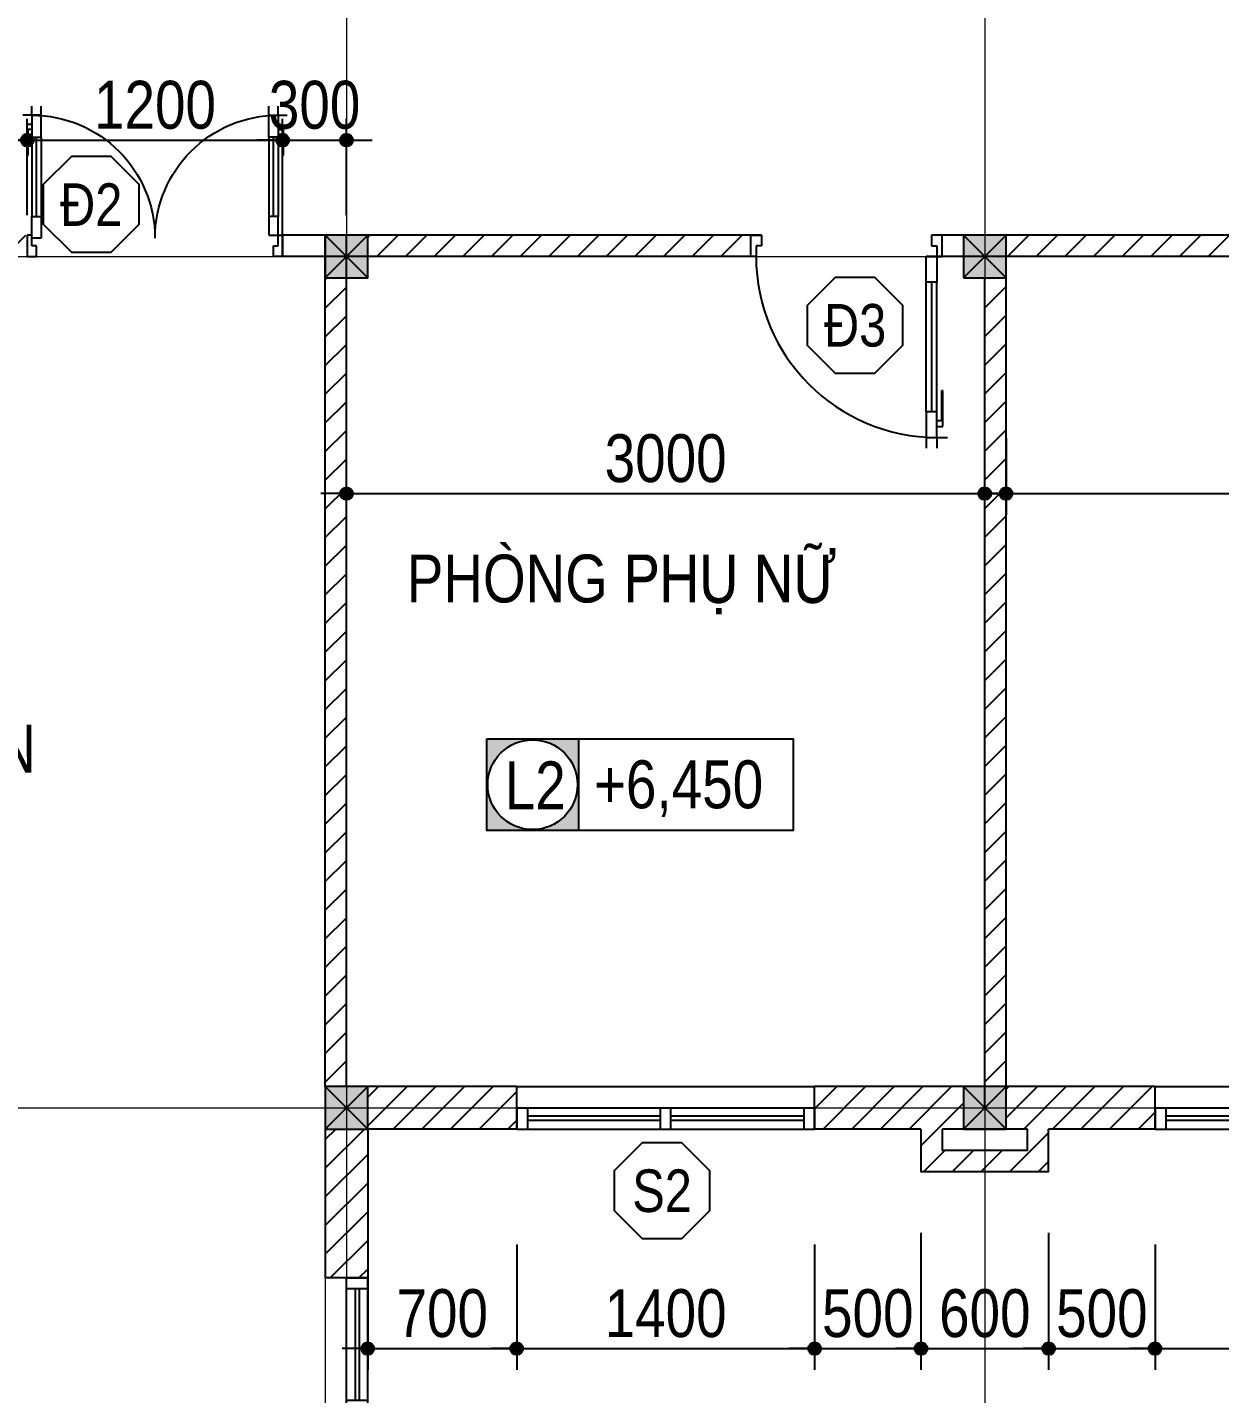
# Model space of a CAD drawing. Header units: millimetres. Extents: x 2916 to 42961, y 1553 to 20294.
# Drawn here: x 12144 to 17748, y 7912 to 14333 of the extents above; entities that cross this region are included whole.
import ezdxf
from ezdxf.enums import TextEntityAlignment as Align

# ---------------------------------------------------------------- set-up
doc = ezdxf.new("R2010")
doc.units = ezdxf.units.MM
doc.linetypes.add('ACAD_ISO10W100', pattern=[18, 12, -3, 0, -3])
for name, color, linetype in [('009', 251, 'Continuous'), ('DIM', 1, 'Continuous'), ('DOOR', 20, 'Continuous'), ('MEDIUM', 2, 'Continuous'), ('TAGS', 60, 'Continuous'), ('TEXT', 7, 'Continuous'), ('TUONG', 131, 'Continuous'), ('WALL', 4, 'Continuous')]:
    doc.layers.add(name, color=color, linetype=linetype)
doc.layers.add('NET-THAY', color=2, linetype='Continuous', lineweight=13)
doc.layers.add('TRUC', color=24, linetype='Continuous', lineweight=0)
doc.styles.add('1', font='', dxfattribs={"height": 250})
doc.styles.add('HEL-CONDENSE', font='')
doc.styles.add('VNI-HELVE-CONDENSEN', font='')
doc.styles.get('1').set_extended_font_data('VNI-Helve-Condense')
doc.styles.get('HEL-CONDENSE').set_extended_font_data('VNI-Helve-Condense')
doc.styles.get('VNI-HELVE-CONDENSEN').set_extended_font_data('VNI-Helve-Condense')
doc.dimstyles.new('D100', dxfattribs={"dimtxt": 225, "dimasz": 1.2, "dimexe": 100, "dimexo": 0, "dimgap": 50, "dimtad": 1, "dimdec": 0, "dimzin": 13, "dimdsep": 46, "dimtxsty": 'HEL-CONDENSE', "dimblk": 'D50', "dimcen": 0, "dimclrd": 1, "dimclre": 1, "dimclrt": 7, "dimadec": 0, "dimazin": 0, "dimtfac": 1, "dimtdec": 0, "dimtmove": 0, "dimatfit": 3, "dimldrblk": 'D50', "dimfxl": 1, "dimtolj": 1, "dimtzin": 13, "dimarcsym": 0})

# ---------------------------------------------------------------- blocks, each defined once
blk = doc.blocks.new('A$C6E0044D6')
at = {"layer": 'DOOR'}
for p, q in [((-25, 925), (-25, 975)), ((25, 925), (25, 975)), ((-25, 925), (-75, 925)), ((25, 925), (-25, 925)), ((-25, 925), (-25, 805)), ((25, 805), (25, 925)), ((-25, 874.1), (-53.3, 874.1)), ((-53.3, 874.1), (-53.3, 704.5)), ((-25, 845.9), (-47.6, 845.9)), ((-47.6, 845.9), (-47.6, 704.5)), ((-25, 874.1), (-25, 845.9)), ((-25, 827.9), (-25, 195)), ((-25, 805), (25, 805)), ((0, 195), (0, 805)), ((25, 805), (25, 195)), ((-47.6, 704.5), (-53.3, 704.5)), ((-25, 195), (25, 195)), ((-25, 75), (-25, 195)), ((25, 195), (25, 75)), ((-25, 75), (-50, 75)), ((-50, 75), (-50, -25)), ((-25, 25), (-25, 75)), ((25, 75), (-25, 75)), ((825, 25), (825, 75)), ((825, 75), (850, 75)), ((850, 75), (850, -25)), ((0, 25), (-25, 25)), ((0, -25), (0, 25)), ((800, -25), (800, 25)), ((800, 25), (825, 25)), ((-50, -25), (0, -25)), ((850, -25), (800, -25))]:
    blk.add_line(p, q, dxfattribs=at)
at = {"layer": 'DOOR', "color": 251}
blk.add_arc((-25, 75), 850, 0, 90, dxfattribs=at)
blk = doc.blocks.new('s11')
at = {"layer": 'DOOR'}
for p, q in [((0, 0), (0, -100)), ((1400, 0), (0, 0)), ((50, 0), (50, -100)), ((1350, 0), (1350, -100)), ((1400, 0), (1400, -100)), ((1400, -100), (0, -100))]:
    blk.add_line(p, q, dxfattribs=at)
at = {"layer": 'DOOR', "linetype": 'ByBlock', "lineweight": -2}
for p, q in [((675, -100), (675, 0)), ((725, -100), (725, 0))]:
    blk.add_line(p, q, dxfattribs=at)
at = {"layer": 'DOOR', "color": 251}
for p, q in [((50, -40), (675, -40)), ((50, -60), (675, -60)), ((725, -40), (1350, -40)), ((725, -60), (1350, -60))]:
    blk.add_line(p, q, dxfattribs=at)
blk = doc.blocks.new('A$C1CA434F2')
at = {"layer": 'DOOR'}
for p, q in [((-289.1, -309.3), (-289.1, -409.3)), ((-289.1, -309.3), (2110.9, -309.3)), ((-239.1, -309.3), (-239.1, -409.3)), ((885.9, -309.3), (885.9, -409.3)), ((935.9, -309.3), (935.9, -409.3)), ((1486.2, -309.3), (1486.2, -409.3)), ((1536.2, -309.3), (1536.2, -409.3)), ((2060.9, -309.3), (2060.9, -409.3)), ((2110.9, -309.3), (2110.9, -409.3)), ((-289.1, -409.3), (2110.9, -409.3))]:
    blk.add_line(p, q, dxfattribs=at)
at = {"layer": 'DOOR', "linetype": 'ByBlock', "lineweight": -2}
for p, q in [((285.2, -409.3), (285.2, -309.3)), ((335.2, -409.3), (335.2, -309.3))]:
    blk.add_line(p, q, dxfattribs=at)
at = {"layer": 'DOOR', "color": 251}
for p, q in [((285.2, -349.3), (-239.1, -349.3)), ((285.2, -369.3), (-239.1, -369.3)), ((885.9, -349.3), (335.2, -349.3)), ((885.9, -369.3), (335.2, -369.3)), ((1486.2, -349.3), (935.9, -349.3)), ((1486.2, -369.3), (935.9, -369.3)), ((2060.9, -349.3), (1536.2, -349.3)), ((2060.9, -369.3), (1536.2, -369.3))]:
    blk.add_line(p, q, dxfattribs=at)
blk = doc.blocks.new('A$C225A2996')
at = {"layer": 'WALL'}
blk.add_hatch(color=4, dxfattribs=at).paths.add_polyline_path([(531.4, 81.6), (731.4, 81.6), (731.4, 281.6), (531.4, 281.6)])
at = {"layer": 'WALL', "color": 4}
for p, q in [((531.4, 281.6), (731.4, 81.6)), ((531.4, 81.6), (731.4, 281.6))]:
    blk.add_line(p, q, dxfattribs=at)
blk.add_lwpolyline([(531.4, 81.6), (731.4, 81.6), (731.4, 281.6), (531.4, 281.6)], close=True, dxfattribs=at)
blk = doc.blocks.new('KH-CUADI')
at = {"layer": 'TAGS'}
blk.add_lwpolyline([(-124.3, 300), (-300, 124.3), (-300, -124.3), (-124.3, -300), (124.3, -300), (300, -124.3), (300, 124.3), (124.3, 300)], close=True, dxfattribs=at)
at = {"layer": 'TAGS', "style": 'VNI-HELVE-CONDENSEN'}
blk.add_attdef('D', text='', height=300, dxfattribs=at).set_placement((0, 0), align=Align.MIDDLE)
blk = doc.blocks.new('A$C48B57989')
at = {"layer": 'DOOR'}
for p, q in [((-446, 752.5), (-403.1, 752.5)), ((-446, 652.5), (-446, 752.5)), ((-403.1, 752.5), (-403.1, 702.5)), ((711.1, 752.5), (711.1, 702.5)), ((754, 752.5), (711.1, 752.5)), ((754, 652.5), (754, 752.5)), ((-424.6, 652.5), (-446, 652.5)), ((-403.1, 702.5), (-424.6, 702.5)), ((-424.6, 702.5), (-424.6, 652.5)), ((-381.7, 666.8), (-424.6, 666.8)), ((-424.6, 666.8), (-424.6, 563.9)), ((-381.7, 563.9), (-381.7, 666.8)), ((689.7, 563.9), (689.7, 652.5)), ((689.7, 652.5), (732.6, 652.5)), ((711.1, 702.5), (732.6, 702.5)), ((732.6, 702.5), (732.6, 652.5)), ((732.6, 652.5), (754, 652.5)), ((732.6, 652.5), (732.6, 563.9)), ((-424.6, 563.9), (-381.7, 563.9)), ((-424.6, 171.4), (-424.6, 563.9)), ((-403.1, 563.9), (-403.1, 191)), ((-381.7, 191), (-381.7, 563.9)), ((689.7, 191), (689.7, 563.9)), ((732.6, 563.9), (689.7, 563.9)), ((711.1, 563.9), (711.1, 191)), ((732.6, 171.4), (732.6, 563.9)), ((-448.8, 131.8), (-448.8, 277.2)), ((-443.9, 277.2), (-448.8, 277.2)), ((-443.9, 156), (-443.9, 277.2)), ((752, 156), (752, 277.2)), ((752, 277.2), (756.8, 277.2)), ((756.8, 131.8), (756.8, 277.2)), ((-424.6, 131.8), (-448.8, 131.8)), ((-424.6, 156), (-443.9, 156)), ((-424.6, 191), (-381.7, 191)), ((-424.6, 88.2), (-424.6, 191)), ((-424.6, 131.8), (-424.6, 156)), ((-381.7, 191), (-381.7, 88.2)), ((732.6, 191), (689.7, 191)), ((689.7, 191), (689.7, 88.2)), ((732.6, 88.2), (732.6, 191)), ((732.6, 131.8), (732.6, 156)), ((732.6, 156), (752, 156)), ((732.6, 131.8), (756.8, 131.8)), ((-424.6, 88.2), (-467.4, 88.2)), ((-424.6, 88.2), (-424.6, 45.3)), ((-381.7, 88.2), (-424.6, 88.2)), ((-381.7, 88.2), (-381.7, 45.3)), ((689.7, 88.2), (689.7, 45.3)), ((689.7, 88.2), (732.6, 88.2)), ((732.6, 88.2), (732.6, 45.3)), ((732.6, 88.2), (775.4, 88.2))]:
    blk.add_line(p, q, dxfattribs=at)
at = {"layer": 'DOOR', "color": 251}
for centre, major_axis, start_param, end_param in [((-424.6, 666.8), (409.1, 409.1), 3.926991, 5.497787), ((732.6, 666.8), (-409.1, 409.1), 0.785398, 2.356194)]:
    blk.add_ellipse(centre, major_axis=major_axis, ratio=1, start_param=start_param, end_param=end_param, dxfattribs=at)
blk = doc.blocks.new('D50')
at = {"layer": 'DIM'}
blk.add_hatch(color=256, dxfattribs=at).paths.add_polyline_path([(25, 0, 1), (-25, 0, 1)])
blk.add_line((25, 0), (100, 0), dxfattribs=at)
blk.add_circle((0, 0), 25, dxfattribs=at)
blk = doc.blocks.new('*D281')
at = {"layer": 'DEFPOINTS', "color": 0, "transparency": 16777216}
for p in [(14444.4, 8613), (13744.4, 8455.5), (14444.4, 8123.8)]:
    blk.add_point(p, dxfattribs=at)
at = {"layer": 'DIM', "color": 1, "lineweight": -2, "transparency": 16777216}
for p, q in [((14444.4, 8613), (14444.4, 8023.8)), ((13744.4, 8455.5), (13744.4, 8023.8)), ((13745.6, 8123.8), (14443.2, 8123.8))]:
    blk.add_line(p, q, dxfattribs=at)
at = {"layer": 'DIM', "color": 1, "lineweight": -2, "transparency": 16777216, "xscale": 1.199999999999999, "yscale": 1.199999999999999, "zscale": 1.199999999999999, "rotation": 180}
blk.add_blockref('D50', (13744.4, 8123.8), dxfattribs=at)
at = {"layer": 'DIM', "color": 1, "lineweight": -2, "transparency": 16777216, "xscale": 1.199999999999999, "yscale": 1.199999999999999, "zscale": 1.199999999999999}
blk.add_blockref('D50', (14444.4, 8123.8), dxfattribs=at)
at = {"layer": 'DIM', "color": 7, "transparency": 16777216, "insert": (14094.4, 8288.7), "char_height": 225, "attachment_point": 5, "style": 'HEL-CONDENSE'}
blk.add_mtext('\\A1;700', dxfattribs=at)
blk = doc.blocks.new('*D282')
at = {"layer": 'DEFPOINTS', "color": 0, "transparency": 16777216}
for p in [(14444.4, 8613), (15844.4, 8613), (15844.4, 8123.8)]:
    blk.add_point(p, dxfattribs=at)
at = {"layer": 'DIM', "color": 1, "lineweight": -2, "transparency": 16777216}
for p, q in [((14444.4, 8613), (14444.4, 8023.8)), ((15844.4, 8613), (15844.4, 8023.8)), ((14445.6, 8123.8), (15843.2, 8123.8))]:
    blk.add_line(p, q, dxfattribs=at)
at = {"layer": 'DIM', "color": 1, "lineweight": -2, "transparency": 16777216, "xscale": 1.199999999999999, "yscale": 1.199999999999999, "zscale": 1.199999999999999, "rotation": 180}
blk.add_blockref('D50', (14444.4, 8123.8), dxfattribs=at)
at = {"layer": 'DIM', "color": 1, "lineweight": -2, "transparency": 16777216, "xscale": 1.199999999999999, "yscale": 1.199999999999999, "zscale": 1.199999999999999}
blk.add_blockref('D50', (15844.4, 8123.8), dxfattribs=at)
at = {"layer": 'DIM', "color": 7, "transparency": 16777216, "insert": (15144.4, 8288.7), "char_height": 225, "attachment_point": 5, "style": 'HEL-CONDENSE'}
blk.add_mtext('\\A1;1400', dxfattribs=at)
blk = doc.blocks.new('*D283')
at = {"layer": 'DEFPOINTS', "color": 0, "transparency": 16777216}
for p in [(15844.4, 8613), (16344.4, 8667), (16344.4, 8123.8)]:
    blk.add_point(p, dxfattribs=at)
at = {"layer": 'DIM', "color": 1, "lineweight": -2, "transparency": 16777216}
for p, q in [((15844.4, 8613), (15844.4, 8023.8)), ((16344.4, 8667), (16344.4, 8023.8)), ((15845.6, 8123.8), (16343.2, 8123.8))]:
    blk.add_line(p, q, dxfattribs=at)
at = {"layer": 'DIM', "color": 1, "lineweight": -2, "transparency": 16777216, "xscale": 1.199999999999999, "yscale": 1.199999999999999, "zscale": 1.199999999999999, "rotation": 180}
blk.add_blockref('D50', (15844.4, 8123.8), dxfattribs=at)
at = {"layer": 'DIM', "color": 1, "lineweight": -2, "transparency": 16777216, "xscale": 1.199999999999999, "yscale": 1.199999999999999, "zscale": 1.199999999999999}
blk.add_blockref('D50', (16344.4, 8123.8), dxfattribs=at)
at = {"layer": 'DIM', "color": 7, "transparency": 16777216, "insert": (16094.4, 8288.7), "char_height": 225, "attachment_point": 5, "style": 'HEL-CONDENSE'}
blk.add_mtext('\\A1;500', dxfattribs=at)
blk = doc.blocks.new('*D284')
at = {"layer": 'DEFPOINTS', "color": 0, "transparency": 16777216}
for p in [(16344.4, 8667), (16944.4, 8667), (16944.4, 8123.8)]:
    blk.add_point(p, dxfattribs=at)
at = {"layer": 'DIM', "color": 1, "lineweight": -2, "transparency": 16777216}
for p, q in [((16344.4, 8667), (16344.4, 8023.8)), ((16944.4, 8667), (16944.4, 8023.8)), ((16345.6, 8123.8), (16943.2, 8123.8))]:
    blk.add_line(p, q, dxfattribs=at)
at = {"layer": 'DIM', "color": 1, "lineweight": -2, "transparency": 16777216, "xscale": 1.199999999999999, "yscale": 1.199999999999999, "zscale": 1.199999999999999, "rotation": 180}
blk.add_blockref('D50', (16344.4, 8123.8), dxfattribs=at)
at = {"layer": 'DIM', "color": 1, "lineweight": -2, "transparency": 16777216, "xscale": 1.199999999999999, "yscale": 1.199999999999999, "zscale": 1.199999999999999}
blk.add_blockref('D50', (16944.4, 8123.8), dxfattribs=at)
at = {"layer": 'DIM', "color": 7, "transparency": 16777216, "insert": (16644.4, 8288.7), "char_height": 225, "attachment_point": 5, "style": 'HEL-CONDENSE'}
blk.add_mtext('\\A1;600', dxfattribs=at)
blk = doc.blocks.new('*D285')
at = {"layer": 'DEFPOINTS', "color": 0, "transparency": 16777216}
for p in [(16944.4, 8667), (17444.4, 8613), (17444.4, 8123.8)]:
    blk.add_point(p, dxfattribs=at)
at = {"layer": 'DIM', "color": 1, "lineweight": -2, "transparency": 16777216}
for p, q in [((16944.4, 8667), (16944.4, 8023.8)), ((17444.4, 8613), (17444.4, 8023.8)), ((16945.6, 8123.8), (17443.2, 8123.8))]:
    blk.add_line(p, q, dxfattribs=at)
at = {"layer": 'DIM', "color": 1, "lineweight": -2, "transparency": 16777216, "xscale": 1.199999999999999, "yscale": 1.199999999999999, "zscale": 1.199999999999999, "rotation": 180}
blk.add_blockref('D50', (16944.4, 8123.8), dxfattribs=at)
at = {"layer": 'DIM', "color": 1, "lineweight": -2, "transparency": 16777216, "xscale": 1.199999999999999, "yscale": 1.199999999999999, "zscale": 1.199999999999999}
blk.add_blockref('D50', (17444.4, 8123.8), dxfattribs=at)
at = {"layer": 'DIM', "color": 7, "transparency": 16777216, "insert": (17194.4, 8288.7), "char_height": 225, "attachment_point": 5, "style": 'HEL-CONDENSE'}
blk.add_mtext('\\A1;500', dxfattribs=at)
blk = doc.blocks.new('*D286')
at = {"layer": 'DEFPOINTS', "color": 0, "transparency": 16777216}
for p in [(17444.4, 8613), (18844.4, 8613), (18844.4, 8123.8)]:
    blk.add_point(p, dxfattribs=at)
at = {"layer": 'DIM', "color": 1, "lineweight": -2, "transparency": 16777216}
for p, q in [((17444.4, 8613), (17444.4, 8023.8)), ((18844.4, 8613), (18844.4, 8023.8)), ((17445.6, 8123.8), (18843.2, 8123.8))]:
    blk.add_line(p, q, dxfattribs=at)
at = {"layer": 'DIM', "color": 1, "lineweight": -2, "transparency": 16777216, "xscale": 1.199999999999999, "yscale": 1.199999999999999, "zscale": 1.199999999999999, "rotation": 180}
blk.add_blockref('D50', (17444.4, 8123.8), dxfattribs=at)
at = {"layer": 'DIM', "color": 1, "lineweight": -2, "transparency": 16777216, "xscale": 1.199999999999999, "yscale": 1.199999999999999, "zscale": 1.199999999999999}
blk.add_blockref('D50', (18844.4, 8123.8), dxfattribs=at)
at = {"layer": 'DIM', "color": 7, "transparency": 16777216, "insert": (18144.4, 8288.7), "char_height": 225, "attachment_point": 5, "style": 'HEL-CONDENSE'}
blk.add_mtext('\\A1;1400', dxfattribs=at)
blk = doc.blocks.new('*D316')
at = {"layer": 'DEFPOINTS', "color": 0, "transparency": 16777216}
for p in [(7744.4, 14208.8), (12144.4, 13802.2), (12144.4, 13449.5)]:
    blk.add_point(p, dxfattribs=at)
at = {"layer": 'DIM', "color": 1, "lineweight": -2, "transparency": 16777216}
for p, q in [((7744.4, 14208.8), (7744.4, 13702.2)), ((12144.4, 13449.5), (12144.4, 13902.2)), ((7745.6, 13802.2), (12143.2, 13802.2))]:
    blk.add_line(p, q, dxfattribs=at)
at = {"layer": 'DIM', "color": 1, "lineweight": -2, "transparency": 16777216, "xscale": 1.199999999999999, "yscale": 1.199999999999999, "zscale": 1.199999999999999, "rotation": 180}
blk.add_blockref('D50', (7744.4, 13802.2), dxfattribs=at)
at = {"layer": 'DIM', "color": 1, "lineweight": -2, "transparency": 16777216, "xscale": 1.199999999999999, "yscale": 1.199999999999999, "zscale": 1.199999999999999}
blk.add_blockref('D50', (12144.4, 13802.2), dxfattribs=at)
at = {"layer": 'DIM', "color": 7, "transparency": 16777216, "insert": (9944.4, 13967.1), "char_height": 225, "attachment_point": 5, "style": 'HEL-CONDENSE'}
blk.add_mtext('\\A1;4400', dxfattribs=at)
blk = doc.blocks.new('*D317')
at = {"layer": 'DEFPOINTS', "color": 0, "transparency": 16777216}
for p in [(13344.4, 13802.2), (12144.4, 13449.5), (13344.4, 13349.5)]:
    blk.add_point(p, dxfattribs=at)
at = {"layer": 'DIM', "color": 1, "lineweight": -2, "transparency": 16777216}
for p, q in [((12144.4, 13449.5), (12144.4, 13902.2)), ((13344.4, 13349.5), (13344.4, 13902.2)), ((12145.6, 13802.2), (13343.2, 13802.2))]:
    blk.add_line(p, q, dxfattribs=at)
at = {"layer": 'DIM', "color": 1, "lineweight": -2, "transparency": 16777216, "xscale": 1.199999999999999, "yscale": 1.199999999999999, "zscale": 1.199999999999999, "rotation": 180}
blk.add_blockref('D50', (12144.4, 13802.2), dxfattribs=at)
at = {"layer": 'DIM', "color": 1, "lineweight": -2, "transparency": 16777216, "xscale": 1.199999999999999, "yscale": 1.199999999999999, "zscale": 1.199999999999999}
blk.add_blockref('D50', (13344.4, 13802.2), dxfattribs=at)
at = {"layer": 'DIM', "color": 7, "transparency": 16777216, "insert": (12744.4, 13967.1), "char_height": 225, "attachment_point": 5, "style": 'HEL-CONDENSE'}
blk.add_mtext('\\A1;1200', dxfattribs=at)
blk = doc.blocks.new('*D333')
at = {"layer": 'DEFPOINTS', "color": 0, "transparency": 16777216}
for p in [(13644.4, 13802.2), (13344.4, 13449.5), (13644.4, 13449.5)]:
    blk.add_point(p, dxfattribs=at)
at = {"layer": 'DIM', "color": 1, "lineweight": -2, "transparency": 16777216}
for p, q in [((13344.4, 13449.5), (13344.4, 13902.2)), ((13644.4, 13449.5), (13644.4, 13902.2)), ((13345.6, 13802.2), (13643.2, 13802.2))]:
    blk.add_line(p, q, dxfattribs=at)
at = {"layer": 'DIM', "color": 1, "lineweight": -2, "transparency": 16777216, "xscale": 1.199999999999999, "yscale": 1.199999999999999, "zscale": 1.199999999999999, "rotation": 180}
blk.add_blockref('D50', (13344.4, 13802.2), dxfattribs=at)
at = {"layer": 'DIM', "color": 1, "lineweight": -2, "transparency": 16777216, "xscale": 1.199999999999999, "yscale": 1.199999999999999, "zscale": 1.199999999999999}
blk.add_blockref('D50', (13644.4, 13802.2), dxfattribs=at)
at = {"layer": 'DIM', "color": 7, "transparency": 16777216, "insert": (13494.4, 13967.1), "char_height": 225, "attachment_point": 5, "style": 'HEL-CONDENSE'}
blk.add_mtext('\\A1;300', dxfattribs=at)
blk = doc.blocks.new('A$C27B14CF0')
at = {"layer": 'TAGS', "ltscale": 1000}
h = blk.add_hatch(color=8, dxfattribs=at)
h.paths.add_polyline_path([(249.9, 243.1), (-182.1, 243.1), (-182.1, -188.9), (249.9, -188.9)])
h.paths.add_polyline_path([(244.9, 27.1, -1), (-177.1, 27.1, -1)], flags=16)
blk.add_line((249.9, 243.1), (249.9, -188.9), dxfattribs=at)
blk.add_lwpolyline([(-182.1, 243.1), (1257.9, 243.1), (1257.9, -188.9), (-182.1, -188.9)], close=True, dxfattribs=at)
blk.add_circle((33.9, 27.1), 211, dxfattribs=at)
at = {"layer": 'TAGS', "ltscale": 1000, "style": 'VNI-HELVE-CONDENSEN'}
for p in [(-44.3, -83.7), (379.3, -83.7)]:
    blk.add_attdef('S', p, '', height=225, dxfattribs=at)
blk = doc.blocks.new('*D267')
at = {"layer": 'DEFPOINTS', "color": 0, "transparency": 16777216}
for p in [(16644.4, 12141.5), (13644.4, 11950.5), (16644.4, 11950.5)]:
    blk.add_point(p, dxfattribs=at)
at = {"layer": 'DIM', "color": 1, "lineweight": -2, "transparency": 16777216}
for p, q in [((13644.4, 11950.5), (13644.4, 12241.5)), ((16644.4, 11950.5), (16644.4, 12241.5)), ((13645.6, 12141.5), (16643.2, 12141.5))]:
    blk.add_line(p, q, dxfattribs=at)
at = {"layer": 'DIM', "color": 1, "lineweight": -2, "transparency": 16777216, "xscale": 1.199999999999999, "yscale": 1.199999999999999, "zscale": 1.199999999999999, "rotation": 180}
blk.add_blockref('D50', (13644.4, 12141.5), dxfattribs=at)
at = {"layer": 'DIM', "color": 1, "lineweight": -2, "transparency": 16777216, "xscale": 1.199999999999999, "yscale": 1.199999999999999, "zscale": 1.199999999999999}
blk.add_blockref('D50', (16644.4, 12141.5), dxfattribs=at)
at = {"layer": 'DIM', "color": 7, "transparency": 16777216, "insert": (15144.4, 12306.4), "char_height": 225, "attachment_point": 5, "style": 'HEL-CONDENSE'}
blk.add_mtext('\\A1;3000', dxfattribs=at)
blk = doc.blocks.new('*D268')
at = {"layer": 'DEFPOINTS', "color": 0, "transparency": 16777216}
for p in [(16744.4, 12403.6), (22144.4, 12403.6), (22144.4, 12141.5)]:
    blk.add_point(p, dxfattribs=at)
at = {"layer": 'DIM', "color": 1, "lineweight": -2, "transparency": 16777216}
for p, q in [((16744.4, 12403.6), (16744.4, 12041.5)), ((22144.4, 12403.6), (22144.4, 12041.5)), ((16745.6, 12141.5), (22143.2, 12141.5))]:
    blk.add_line(p, q, dxfattribs=at)
at = {"layer": 'DIM', "color": 1, "lineweight": -2, "transparency": 16777216, "xscale": 1.199999999999999, "yscale": 1.199999999999999, "zscale": 1.199999999999999, "rotation": 180}
blk.add_blockref('D50', (16744.4, 12141.5), dxfattribs=at)
at = {"layer": 'DIM', "color": 1, "lineweight": -2, "transparency": 16777216, "xscale": 1.199999999999999, "yscale": 1.199999999999999, "zscale": 1.199999999999999}
blk.add_blockref('D50', (22144.4, 12141.5), dxfattribs=at)
at = {"layer": 'DIM', "color": 7, "transparency": 16777216, "insert": (19444.4, 12306.4), "char_height": 225, "attachment_point": 5, "style": 'HEL-CONDENSE'}
blk.add_mtext('\\A1;5400', dxfattribs=at)

msp = doc.modelspace()

# ---------------------------------------------------------------- hatches: boundary and pattern name
at = {"layer": '009'}
h = msp.add_hatch(dxfattribs=at)
h.set_pattern_fill('ANSI31', color=256, scale=30, style=0)
h.set_pattern_definition([(45, (-1295360.8, -325890.68), (-67.351921, 67.351921), [])])
h.paths.add_polyline_path([(12144.4, 13355.5), (7744.4, 13355.5), (7744.4, 13255.5), (12144.4, 13255.5)])
h.paths.add_polyline_path([(13644.4, 13155.5), (13544.4, 13155.5), (13544.4, 9355.5), (13644.4, 9355.5)])
h.paths.add_polyline_path([(15544.4, 13355.5), (13744.4, 13355.5), (13744.4, 13255.5), (15544.4, 13255.5)])
h.paths.add_polyline_path([(16744.4, 13155.5), (16644.4, 13155.5), (16644.4, 9355.5), (16744.4, 9355.5)])
h.paths.add_polyline_path([(20744.4, 13355.5), (16744.4, 13355.5), (16744.4, 13255.5), (17544.4, 13255.5), (20744.4, 13255.5)])
h.paths.add_polyline_path([(16544.4, 9355.5), (15844.4, 9355.5), (15844.4, 9155.5), (16344.4, 9155.5), (16344.4, 8955.5), (16944.4, 8955.5), (16944.4, 9155.5), (17444.4, 9155.5), (17444.4, 9355.5), (16744.4, 9355.5), (16744.4, 9255.5), (16744.4, 9155.5), (16844.4, 9155.5), (16844.4, 9055.5), (16444.4, 9055.5), (16444.4, 9155.5), (16544.4, 9155.5)])
h.paths.add_polyline_path([(14444.4, 9355.5), (13744.4, 9355.5), (13744.4, 9155.5), (14444.4, 9155.5)])
h.paths.add_polyline_path([(13744.4, 9155.5), (13544.4, 9155.5), (13544.4, 8455.5), (13744.4, 8455.5)])
h.paths.add_polyline_path([(13544.4, 5355.5), (12844.4, 5355.5), (12844.4, 5155.5), (13344.4, 5155.5), (13344.4, 4905.5), (13944.4, 4905.5), (13944.4, 5505.5), (13744.4, 5505.5), (13744.4, 6055.5), (13544.4, 6055.5), (13544.4, 5355.5), (13744.4, 5355.5), (13744.4, 5405.5), (13844.4, 5405.5), (13844.4, 5005.5), (13444.4, 5005.5), (13444.4, 5155.5), (13544.4, 5155.5)])
h.paths.add_polyline_path([(11444.4, 5355.5), (9944.4, 5355.5), (9944.4, 5155.5), (10394.4, 5155.5), (10394.4, 4955.5), (10994.4, 4955.5), (10994.4, 5155.5), (11444.4, 5155.5)])
h.paths.add_polyline_path([(10894.4, 5155.5), (10894.4, 5055.5), (10494.4, 5055.5), (10494.4, 5155.5)], flags=17)
h.paths.add_polyline_path([(7744.4, 6055.5), (7544.4, 6055.5), (7544.4, 5505.5), (7294.4, 5505.5), (7294.4, 4905.5), (7544.4, 4905.5), (8044.4, 4905.5), (8044.4, 5155.5), (8544.4, 5155.5), (8544.4, 5355.5), (8044.4, 5355.5), (7744.4, 5355.5), (7744.4, 5255.5), (7944.4, 5255.5), (7944.4, 5005.5), (7644.4, 5005.5), (7394.4, 5005.5), (7394.4, 5405.5), (7544.4, 5405.5), (7544.4, 5355.5), (7744.4, 5355.5)])
h.paths.add_polyline_path([(7744.4, 9155.5), (7544.4, 9155.5), (7544.4, 9055.5), (7394.4, 9055.5), (7394.4, 9455.5), (7544.4, 9455.5), (7544.4, 9355.5), (7744.4, 9355.5), (7744.4, 10055.5), (7544.4, 10055.5), (7544.4, 9555.5), (7294.4, 9555.5), (7294.4, 8955.5), (7544.4, 8955.5), (7544.4, 8455.5), (7744.4, 8455.5)])
h.paths.add_polyline_path([(7744.4, 13155.5), (7544.4, 13155.5), (7544.4, 13055.5), (7394.4, 13055.5), (7394.4, 13455.5), (7544.4, 13455.5), (7544.4, 13355.5), (7744.4, 13355.5), (7744.4, 13555.5), (7544.4, 13555.5), (7294.4, 13555.5), (7294.4, 12955.5), (7544.4, 12955.5), (7544.4, 12455.5), (7744.4, 12455.5)])
h.paths.add_polyline_path([(7744.4, 16255.5), (7844.4, 16255.5), (7844.4, 16355.5), (7744.4, 16355.5), (7744.4, 16955.5), (7544.4, 16955.5), (7544.4, 15555.5), (7294.4, 15555.5), (7294.4, 14955.5), (7544.4, 14955.5), (7744.4, 14955.5), (7744.4, 15155.5), (7544.4, 15155.5), (7544.4, 15055.5), (7394.4, 15055.5), (7394.4, 15455.5), (7544.4, 15455.5), (7544.4, 15355.5), (7744.4, 15355.5), (7744.4, 15555.5)])

# ---------------------------------------------------------------- linework, layer by layer
at = {"layer": 'MEDIUM'}
for p, q in [((14444.4, 9355.5), (15844.4, 9355.5)), ((17444.4, 9355.5), (18844.4, 9355.5))]:
    msp.add_line(p, q, dxfattribs=at)
at = {"layer": 'NET-THAY'}
msp.add_line((13544.4, 8455.5), (13544.4, 6055.5), dxfattribs=at)
at = {"layer": 'TRUC', "linetype": 'ACAD_ISO10W100', "ltscale": 0.2}
for points in [[(13644.4, 19981.3), (13644.4, 3555.5)], [(13644.4, 19981.3), (13644.4, 3555.5)], [(16644.4, 19981.3), (16644.4, 3555.5)], [(5190.4, 13255.5), (42960.7, 13255.5)], [(5190.4, 9255.5), (42960.7, 9255.5)]]:
    msp.add_lwpolyline(points, dxfattribs=at)
at = {"layer": 'TUONG'}
for p, q in [((15594.4, 13355.5), (13344.4, 13355.5)), ((13344.4, 13255.5), (13344.4, 13355.5)), ((13544.4, 9355.5), (13544.4, 13355.5)), ((13644.4, 9355.5), (13644.4, 13355.5)), ((15544.4, 13255.5), (15544.4, 13355.5)), ((16544.4, 13355.5), (16394.4, 13355.5)), ((16444.4, 13255.5), (16444.4, 13355.5)), ((20765.8, 13355.5), (16744.4, 13355.5)), ((16744.4, 13255.5), (16744.4, 13355.5)), ((15569.4, 13255.5), (13344.4, 13255.5)), ((16544.4, 13255.5), (16369.4, 13255.5)), ((17544.4, 13255.5), (16544.4, 13255.5)), ((16844.4, 13255.5), (16744.4, 13255.5)), ((20744.4, 13255.5), (16944.4, 13255.5)), ((16644.4, 9255.5), (16644.4, 13155.5)), ((16744.4, 9255.5), (16744.4, 13155.5)), ((14444.4, 9155.5), (14444.4, 9355.5)), ((15844.4, 9155.5), (15844.4, 9355.5)), ((17444.4, 9155.5), (17444.4, 9355.5)), ((13744.4, 8455.5), (13544.4, 8455.5))]:
    msp.add_line(p, q, dxfattribs=at)
for points in [[(14444.4, 9355.5), (13544.4, 9355.5), (13544.4, 8455.5)], [(17444.4, 9355.5), (15844.4, 9355.5)], [(14444.4, 9155.5), (13744.4, 9155.5), (13744.4, 8455.5)], [(16344.4, 9155.5), (15844.4, 9155.5)], [(16344.4, 9155.5), (16344.4, 8955.5), (16944.4, 8955.5), (16944.4, 9155.5)], [(16844.4, 9155.5), (16444.4, 9155.5)], [(16444.4, 9155.5), (16444.4, 9055.5), (16844.4, 9055.5), (16844.4, 9155.5)], [(17444.4, 9155.5), (16944.4, 9155.5)]]:
    msp.add_lwpolyline(points, dxfattribs=at)

# ---------------------------------------------------------------- block references
at = {"layer": 'DOOR', "xscale": -1, "rotation": 180}
msp.add_blockref('A$C48B57989', (12590.4, 14008), dxfattribs=at)
at = {"layer": 'DOOR'}
for name, p, rotation in [('A$C6E0044D6', (16394.4, 13330.5), 180), ('A$C1CA434F2', (13335.1, 6344.6), 90)]:
    msp.add_blockref(name, p, dxfattribs=dict(at, rotation=rotation))
at = {"layer": 'DOOR', "xscale": -1}
for p in [(15844.4, 9255.5), (18844.4, 9255.5)]:
    msp.add_blockref('s11', p, dxfattribs=at)
at = {"layer": 'TAGS', "linetype": 'Continuous'}
ref = msp.add_blockref('KH-CUADI', (12444.6, 13501), dxfattribs=dict(at, xscale=0.75, yscale=0.75, zscale=0.75, rotation=180))
ref.add_attrib('D', 'Ñ2', dxfattribs={"color": 7, "height": 200, "style": 'VNI-HELVE-CONDENSEN'}).set_placement((12444.6, 13501), align=Align.MIDDLE)
ref = msp.add_blockref('KH-CUADI', (16034.8, 12932.5), dxfattribs=dict(at, xscale=0.75, yscale=0.75, zscale=0.75, rotation=180))
ref.add_attrib('D', 'Ñ3', dxfattribs={"color": 7, "height": 200, "style": 'VNI-HELVE-CONDENSEN'}).set_placement((16034.8, 12932.5), align=Align.MIDDLE)
at = {"layer": 'TAGS', "ltscale": 1000}
ref = msp.add_blockref('A$C27B14CF0', (14485.3, 10746.5), dxfattribs=at)
ref.add_attrib('S', 'L2', (14388.1, 10657.9), dxfattribs={"color": 7, "ltscale": 1000, "height": 225, "style": 'VNI-HELVE-CONDENSEN'})
ref.add_attrib('S', '+6,450', (14807.1, 10662.8), dxfattribs={"color": 7, "ltscale": 1000, "height": 225, "style": 'VNI-HELVE-CONDENSEN'})
at = {"layer": 'TAGS', "linetype": 'Continuous'}
ref = msp.add_blockref('KH-CUADI', (15127.5, 8865.6), dxfattribs=dict(at, xscale=0.75, yscale=0.75, zscale=0.75, rotation=180))
ref.add_attrib('D', 'S2', dxfattribs={"color": 7, "height": 200, "style": 'VNI-HELVE-CONDENSEN'}).set_placement((15127.5, 8865.6), align=Align.MIDDLE)
at = {"layer": 'TUONG', "color": 4}
for p in [(13013, 13073.9), (16013, 13073.9), (13013, 9073.9), (16013, 9073.9)]:
    msp.add_blockref('A$C225A2996', p, dxfattribs=at)

# ---------------------------------------------------------------- texts
at = {"layer": 'TEXT', "char_height": 225, "attachment_point": 2, "style": '1'}
for s, insert in [('PHOØNG PHUÏ NÖÕ', (14937.9, 11854.9)), ('PHOØNG HOÏP GIAO BAN', (10739.2, 11055.8))]:
    msp.add_mtext(s, dxfattribs=dict(at, insert=insert))

# ---------------------------------------------------------------- dimensions: what is measured, and where the dimension line sits
at = {"layer": 'DIM'}
for base, p1, p2, picture, middle in [((12144.4, 13802.2), (7744.4, 14208.8), (12144.4, 13449.5), '*D316', (9944.4, 13967.1)), ((13344.4, 13802.2), (12144.4, 13449.5), (13344.4, 13349.5), '*D317', (12744.4, 13967.1)), ((15844.4, 8123.8), (14444.4, 8613), (15844.4, 8613), '*D282', (15144.4, 8288.7)), ((16944.4, 8123.8), (16344.4, 8667), (16944.4, 8667), '*D284', (16644.4, 8288.7)), ((18844.4, 8123.8), (17444.4, 8613), (18844.4, 8613), '*D286', (18144.4, 8288.7))]:
    dim = msp.add_linear_dim(base=base, p1=p1, p2=p2, dimstyle='D100', override={"dimtmove": 1}, dxfattribs=at)
    dim.commit()
    dim.dimension.update_dxf_attribs({"geometry": picture, "text_midpoint": middle})
for base, p1, p2, picture, middle in [((13644.4, 13802.2), (13344.4, 13449.5), (13644.4, 13449.5), '*D333', (13494.4, 13802.2)), ((16344.4, 8123.8), (15844.4, 8613), (16344.4, 8667), '*D283', (16094.4, 8123.8)), ((17444.4, 8123.8), (16944.4, 8667), (17444.4, 8613), '*D285', (17194.4, 8123.8))]:
    dim = msp.add_linear_dim(base=base, p1=p1, p2=p2, dimstyle='D100', override={"dimtmove": 1}, dxfattribs=at)
    dim.commit()
    dim.dimension.update_dxf_attribs({"geometry": picture, "text_midpoint": middle, "dimtype": 160})
for base, p1, p2, picture, middle in [((16644.4, 12141.5), (13644.4, 11950.5), (16644.4, 11950.5), '*D267', (15144.4, 12306.4)), ((22144.4, 12141.5), (16744.4, 12403.6), (22144.4, 12403.6), '*D268', (19444.4, 12306.4)), ((14444.4, 8123.8), (13744.4, 8455.5), (14444.4, 8613), '*D281', (14094.4, 8288.7))]:
    dim = msp.add_linear_dim(base=base, p1=p1, p2=p2, dimstyle='D100', dxfattribs=at)
    dim.commit()
    dim.dimension.update_dxf_attribs({"geometry": picture, "text_midpoint": middle})

doc.saveas('drawing.dxf')
